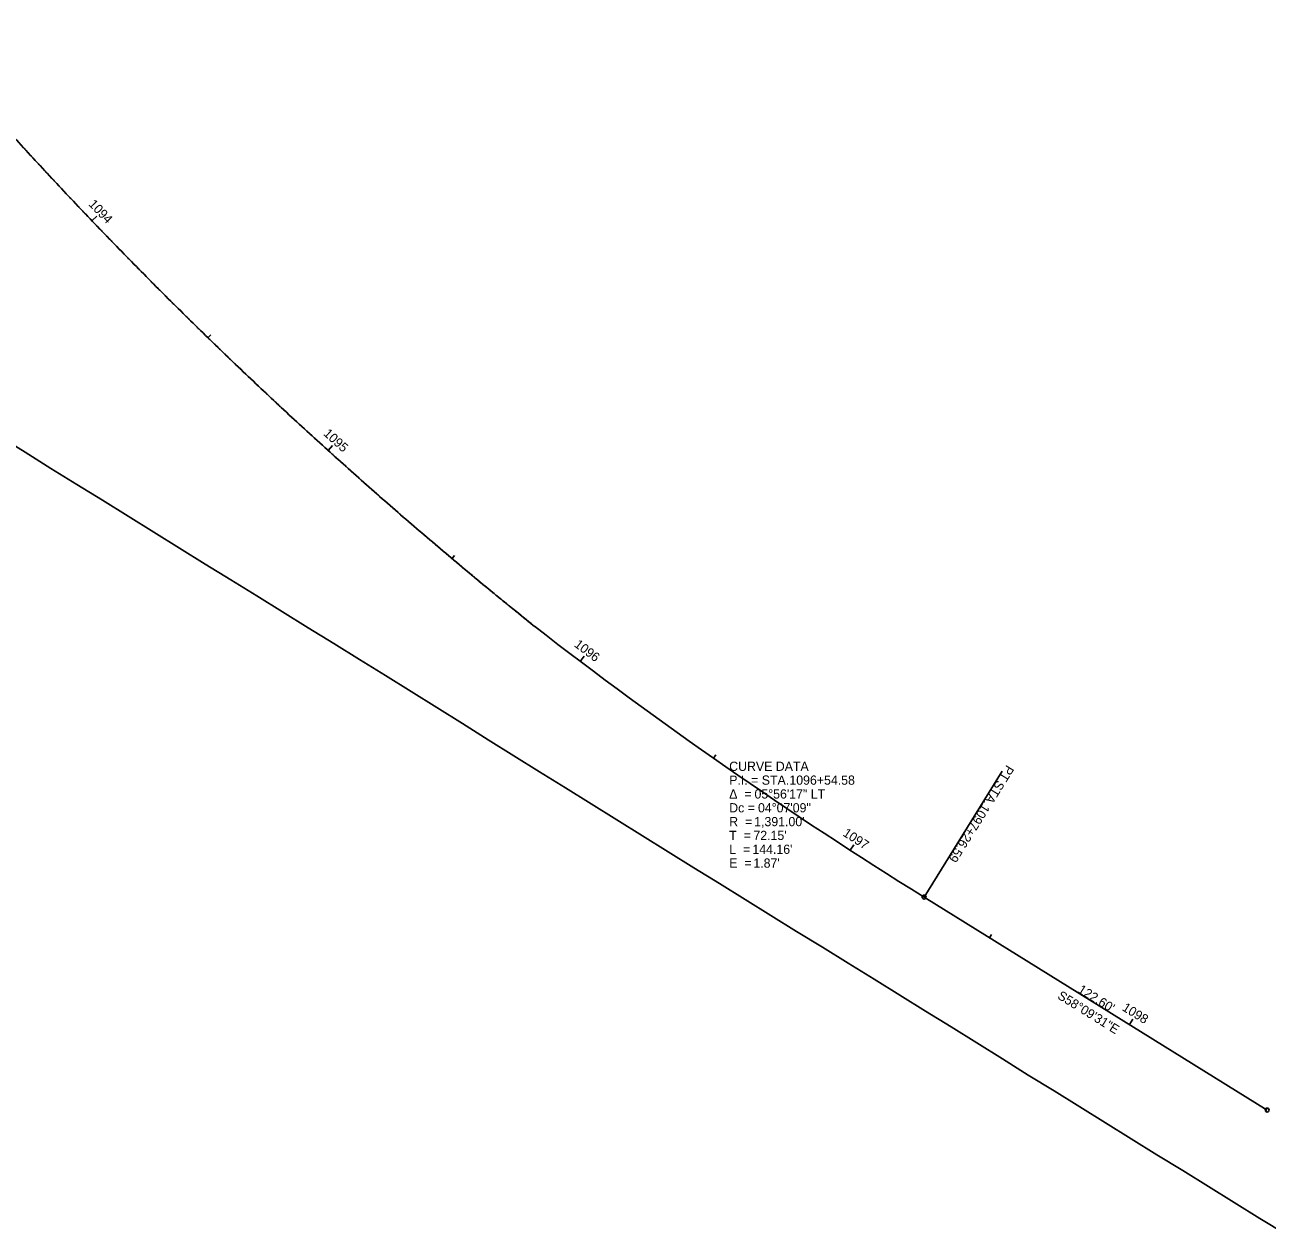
# Model space of a CAD drawing. Extents: x 134455 to 146780, y 332458 to 339737.
# Drawn here: x 141701.8 to 142078.9, y 334946.5 to 335313.8 of the extents above; entities that cross this region are included whole.
import ezdxf

# ---------------------------------------------------------------- set-up
doc = ezdxf.new("R2010")
doc.units = 0
for name, color, linetype in [('Default', 7, 'Continuous'), ('GE_P_Alignment', 7, 'Continuous'), ('GE_P_Alignment_100_Bearings', 7, 'Continuous'), ('GE_P_Alignment_100_Cardinal_Points', 7, 'Continuous'), ('GE_P_Alignment_100_Curve_Data', 7, 'Continuous'), ('GE_P_Alignment_100_Distances', 7, 'Continuous'), ('GE_P_Alignment_100_Stations', 7, 'Continuous'), ('SC_Scratch1', 7, 'Continuous')]:
    doc.layers.add(name, color=color, linetype=linetype)

msp = doc.modelspace()

# ---------------------------------------------------------------- linework, layer by layer
at = {"layer": 'Default'}
msp.add_open_spline([(141668.48, 335313.8), (141669.52, 335312.58), (141673.12, 335308.35), (141679.76, 335300.69), (141685.06, 335294.66), (141690.76, 335288.24), (141696.41, 335281.97), (141702.12, 335275.7), (141707.86, 335269.48), (141713.64, 335263.28), (141719.46, 335257.13), (141725.31, 335251), (141731.21, 335244.92), (141737.14, 335238.87), (141743.1, 335232.86), (141749.11, 335226.88), (141755.15, 335220.94), (141761.22, 335215.04), (141767.33, 335209.17), (141773.48, 335203.34), (141779.66, 335197.55), (141785.88, 335191.8), (141792.13, 335186.08), (141798.42, 335180.41), (141804.74, 335174.77), (141811.1, 335169.17), (141817.49, 335163.61), (141823.92, 335158.09), (141830.36, 335152.62), (141836.94, 335147.1), (141843.11, 335141.98), (141850.96, 335135.59), (141855.3, 335132.08), (141856.55, 335131.07)], degree=3, dxfattribs=at)
at = {"layer": 'GE_P_Alignment'}
msp.add_line((141974.79, 335048.87), (142078.94, 334984.19), dxfattribs=at)
msp.add_line((141974.79, 335048.87), (142078.94, 334984.19), dxfattribs=at)
msp.add_arc((142708.64, 336230.54), 1391, 232.22041, 238.15857, dxfattribs=at)
msp.add_arc((142708.64, 336230.54), 1391, 232.22041, 238.15857, dxfattribs=at)
msp.add_open_spline([(141668.48, 335313.8), (141669.52, 335312.58), (141673.12, 335308.35), (141679.76, 335300.69), (141685.06, 335294.66), (141690.76, 335288.24), (141696.41, 335281.97), (141702.12, 335275.7), (141707.86, 335269.48), (141713.64, 335263.28), (141719.46, 335257.13), (141725.31, 335251), (141731.21, 335244.92), (141737.14, 335238.87), (141743.1, 335232.86), (141749.11, 335226.88), (141755.15, 335220.94), (141761.22, 335215.04), (141767.33, 335209.17), (141773.48, 335203.34), (141779.66, 335197.55), (141785.88, 335191.8), (141792.13, 335186.08), (141798.42, 335180.41), (141804.74, 335174.77), (141811.1, 335169.17), (141817.49, 335163.61), (141823.92, 335158.09), (141830.36, 335152.62), (141836.94, 335147.1), (141843.11, 335141.98), (141850.96, 335135.59), (141855.3, 335132.08), (141856.55, 335131.07)], degree=2, dxfattribs=at)
msp.add_open_spline([(141668.48, 335313.8), (141669.52, 335312.58), (141673.12, 335308.35), (141679.76, 335300.69), (141685.06, 335294.66), (141690.76, 335288.24), (141696.41, 335281.97), (141702.12, 335275.7), (141707.86, 335269.48), (141713.64, 335263.28), (141719.46, 335257.13), (141725.31, 335251), (141731.21, 335244.92), (141737.14, 335238.87), (141743.1, 335232.86), (141749.11, 335226.88), (141755.15, 335220.94), (141761.22, 335215.04), (141767.33, 335209.17), (141773.48, 335203.34), (141779.66, 335197.55), (141785.88, 335191.8), (141792.13, 335186.08), (141798.42, 335180.41), (141804.74, 335174.77), (141811.1, 335169.17), (141817.49, 335163.61), (141823.92, 335158.09), (141830.36, 335152.62), (141836.94, 335147.1), (141843.11, 335141.98), (141850.96, 335135.59), (141855.3, 335132.08), (141856.55, 335131.07)], degree=2, dxfattribs=at)
at = {"layer": 'GE_P_Alignment_100_Cardinal_Points'}
msp.add_line((141974.79, 335048.87), (141998.53, 335087.1), dxfattribs=at)
for centre in [(141974.79, 335048.87), (142078.94, 334984.19)]:
    msp.add_circle(centre, 0.6, dxfattribs=at)
at = {"layer": 'GE_P_Alignment_100_Stations'}
for p, q in [((141722.19, 335254.27), (141723.64, 335255.65)), ((141757.39, 335218.76), (141758.23, 335219.62)), ((141793.84, 335184.55), (141795.19, 335186.03)), ((141831.5, 335151.66), (141832.28, 335152.58)), ((141870.43, 335120.46), (141871.63, 335122.05)), ((141910.86, 335091.05), (141911.55, 335092.03)), ((141952.33, 335063.12), (141953.42, 335064.79)), ((141994.67, 335036.52), (141995.3, 335037.54)), ((142037.15, 335010.14), (142038.2, 335011.84))]:
    msp.add_line(p, q, dxfattribs=at)
at = {"layer": 'SC_Scratch1'}
msp.add_lwpolyline([(142084.59, 334946.49), (142076.75, 334951.3), (142068.94, 334956.12), (142061.1, 334960.96), (142053.29, 334965.8), (142045.48, 334970.63), (142037.65, 334975.49), (142029.85, 334980.33), (142022.05, 334985.17), (142014.26, 334990), (142006.4, 334994.76), (141998.63, 334999.73), (141990.83, 335004.58), (141983.02, 335009.44), (141975.21, 335014.27), (141967.39, 335019.13), (141959.6, 335023.95), (141951.75, 335028.79), (141943.94, 335033.64), (141936.1, 335038.47), (141928.29, 335043.3), (141920.51, 335048.13), (141912.71, 335052.96), (141904.91, 335057.8), (141897.12, 335062.63), (141889.34, 335067.46), (141881.51, 335072.29), (141873.69, 335077.17), (141865.92, 335082.05), (141858.09, 335086.92), (141850.28, 335091.78), (141842.48, 335096.66), (141834.67, 335101.56), (141826.85, 335106.44), (141819.05, 335111.28), (141811.25, 335116.14), (141803.43, 335120.99), (141795.61, 335125.85), (141787.82, 335130.7), (141780, 335135.56), (141772.21, 335140.38), (141764.36, 335145.2), (141756.57, 335150.03), (141748.77, 335154.86), (141740.97, 335159.7), (141733.16, 335164.55), (141725.36, 335169.39), (141717.54, 335174.21), (141709.73, 335179.08), (141701.91, 335183.96), (141694.1, 335188.79)], dxfattribs=at)

# ---------------------------------------------------------------- texts
at = {"layer": 'GE_P_Alignment_100_Bearings'}
msp.add_text('S58°09\'31"E', height=2.8, rotation=328.1586, dxfattribs=at).set_placement((142015.04, 335018.22))
at = {"layer": 'GE_P_Alignment_100_Cardinal_Points'}
for s, p in [('PT', (141999.88, 335089.2)), (' STA. ', (141997.55, 335085.45)), ('1097+26.59', (141992.56, 335077.42))]:
    msp.add_text(s, height=2.8, rotation=238.1586, dxfattribs=at).set_placement(p)
at = {"layer": 'GE_P_Alignment_100_Curve_Data'}
for s, p in [('CURVE DATA', (141915.63, 335087.2)), ('P.I. = STA. ', (141915.63, 335083)), ('1096+54.58', (141933.9, 335083)), ('Δ  = ', (141915.63, 335078.8)), ('05°56\'17" LT', (141923.31, 335078.8)), ('Dc = ', (141915.63, 335074.6)), ('04°07\'09"', (141924.37, 335074.6)), ('R  = ', (141915.63, 335070.4)), ("1,391.00'", (141923.21, 335070.4)), ('T  = ', (141915.63, 335066.2)), ("72.15'", (141922.97, 335066.2)), ('L  = ', (141915.63, 335062)), ("144.16'", (141922.67, 335062)), ('E  = ', (141915.63, 335057.8)), ("1.87'", (141922.97, 335057.8))]:
    msp.add_text(s, height=2.8, dxfattribs=at).set_placement(p)
at = {"layer": 'GE_P_Alignment_100_Distances'}
msp.add_text("122.60'", height=2.8, rotation=328.1586, dxfattribs=at).set_placement((142021.21, 335020.09))
at = {"layer": 'GE_P_Alignment_100_Stations'}
for s, rotation, p in [('1094', 313.7177, (141720.96, 335259.17)), ('1095', 317.8444, (141792.24, 335189.37)), ('1096', 322.9442, (141868.36, 335125.15)), ('1097', 327.0632, (141949.89, 335067.68)), ('1098', 328.1586, (142034.68, 335014.62))]:
    msp.add_text(s, height=2.8, rotation=rotation, dxfattribs=at).set_placement(p)

doc.saveas('drawing.dxf')
